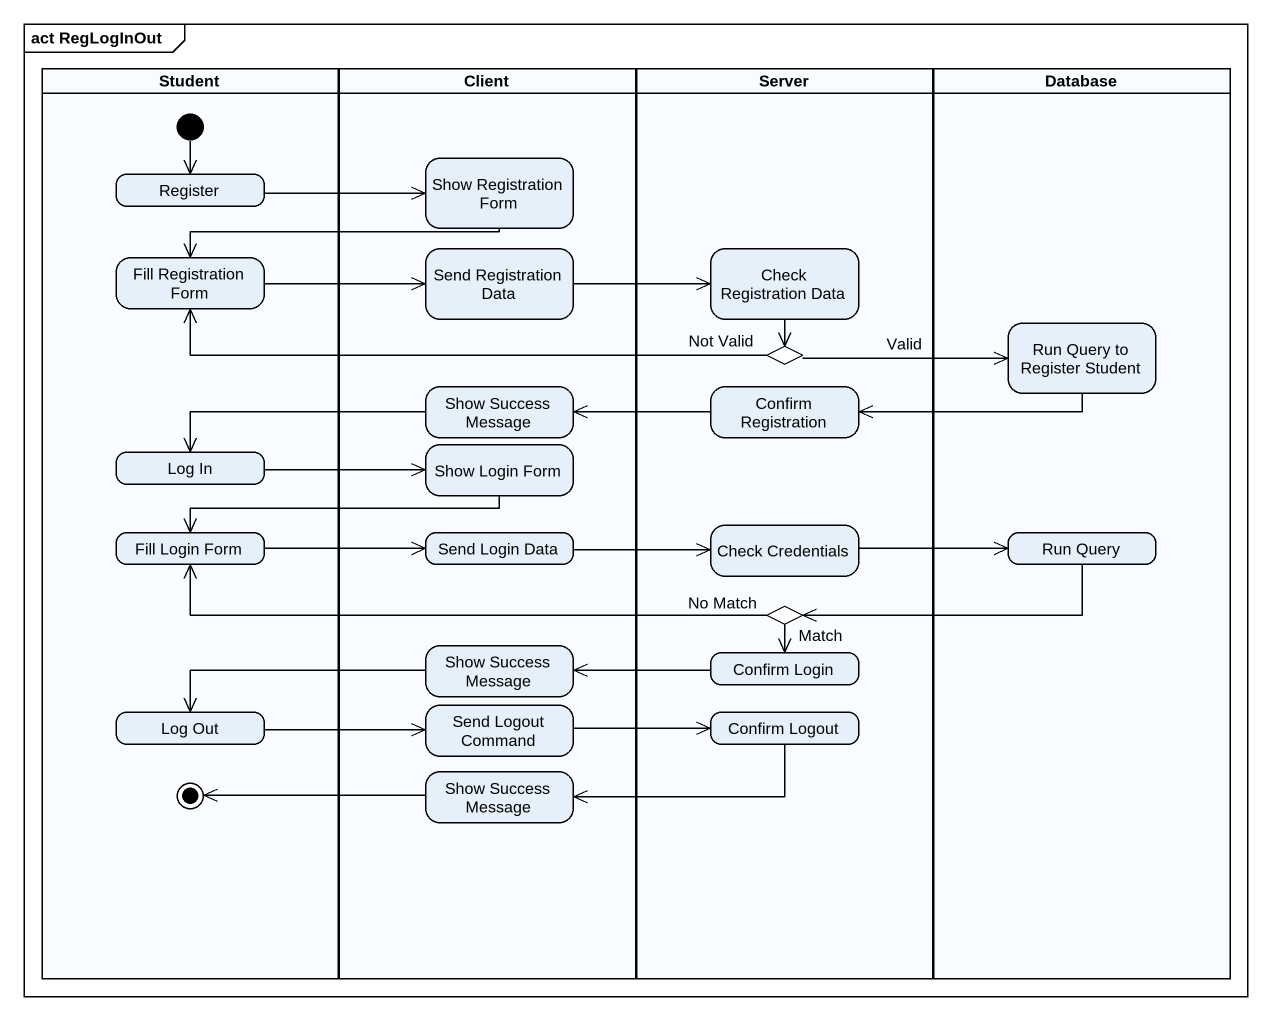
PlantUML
@startuml
mainframe act RegLogInOut
hide empty description
state Student <<partition>> {
  state Register
  state "Fill Registration Form" as Fill_Registration_Form
  state "Log In" as Log_In
  state "Fill Login Form" as Fill_Login_Form
  state "Log Out" as Log_Out
  state final1 <<end>>
  [*] --> Register
}
state Client <<partition>> {
  state "Show Registration Form" as Show_Registration_Form
  state "Send Registration Data" as Send_Registration_Data
  state "Show Success Message" as Show_Success_Message
  state "Show Login Form" as Show_Login_Form
  state "Send Login Data" as Send_Login_Data
  state "Show Success Message" as Show_Success_Message_2
  state "Send Logout Command" as Send_Logout_Command
  state "Show Success Message" as Show_Success_Message_3
}
state Server <<partition>> {
  state "Check Registration Data" as Check_Registration_Data
  state choice1 <<choice>>
  state "Confirm Registration" as Confirm_Registration
  state "Check Credentials" as Check_Credentials
  state choice2 <<choice>>
  state "Confirm Login" as Confirm_Login
  state "Confirm Logout" as Confirm_Logout
}
state "Database" as Database_ <<partition>> {
  state "Run Query to Register Student" as Run_Query_to_Register
  state "Run Query" as Run_Query
}
Show_Registration_Form -left-> Fill_Registration_Form
Register -right-> Show_Registration_Form
Fill_Registration_Form -right-> Send_Registration_Data
Send_Registration_Data -right-> Check_Registration_Data
Check_Registration_Data --> choice1
choice1 -left-> Fill_Registration_Form : Not Valid
choice1 -right-> Run_Query_to_Register : Valid
Run_Query_to_Register -left-> Confirm_Registration
Show_Success_Message -left-> Log_In
Confirm_Registration -left-> Show_Success_Message
Log_In -right-> Show_Login_Form
Show_Login_Form -left-> Fill_Login_Form
Fill_Login_Form -right-> Send_Login_Data
Send_Login_Data -right-> Check_Credentials
Check_Credentials -right-> Run_Query
Run_Query -left-> choice2
choice2 -left-> Fill_Login_Form : No Match
choice2 --> Confirm_Login : Match
Show_Success_Message_2 -left-> Log_Out
Confirm_Login -left-> Show_Success_Message_2
Log_Out -right-> Send_Logout_Command
Send_Logout_Command -right-> Confirm_Logout
Confirm_Logout -left-> Show_Success_Message_3
Show_Success_Message_3 -left-> final1
@enduml
